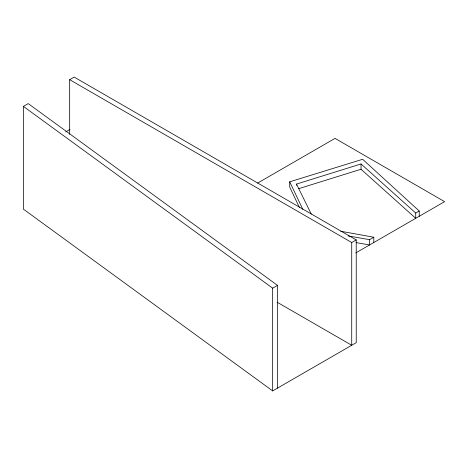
<?xml version="1.0" encoding="UTF-8"?>
<svg xmlns="http://www.w3.org/2000/svg" width="468" height="468" viewBox="0 0 468 468"><rect width="100%" height="100%" fill="white"/><g stroke="black" fill="none" stroke-linecap="round" stroke-linejoin="round"><path stroke-width="0.7" d="M69.668 134.334L69.668 79.683L74.172 77.085L356.23 239.926L356.23 342.67L272.663 390.915L23.4 209.137L23.4 106.394L28.232 103.609L277.495 285.386L277.495 388.13M65.707 131.894L70.071 129.379M257.575 183.099L335.029 138.382L444.6 201.644L355.756 252.936M272.663 390.915L272.663 288.171L277.495 285.386M69.668 79.683L351.725 242.529L356.23 239.926M348.157 235.919L369.568 239.674L373.809 237.229L373.809 242.518M296.496 185.398L296.496 184.076L361.033 163.964L361.033 169.246L415.724 218.316L415.724 213.028L419.229 211.004L362.624 159.29L289.715 181.812L289.715 187.095L299.38 207.412M298.578 188.709L361.033 169.246M356.008 242.582L369.568 244.963L369.568 239.674M340.722 231.256L373.809 237.229M277.103 302.188L351.725 345.267L351.725 242.529M23.4 106.394L272.663 288.171M361.033 163.964L415.724 213.028M296.496 184.076L311.279 214.063M289.715 181.812L302.808 209.336M419.229 211.004L419.229 216.292"/></g></svg>
